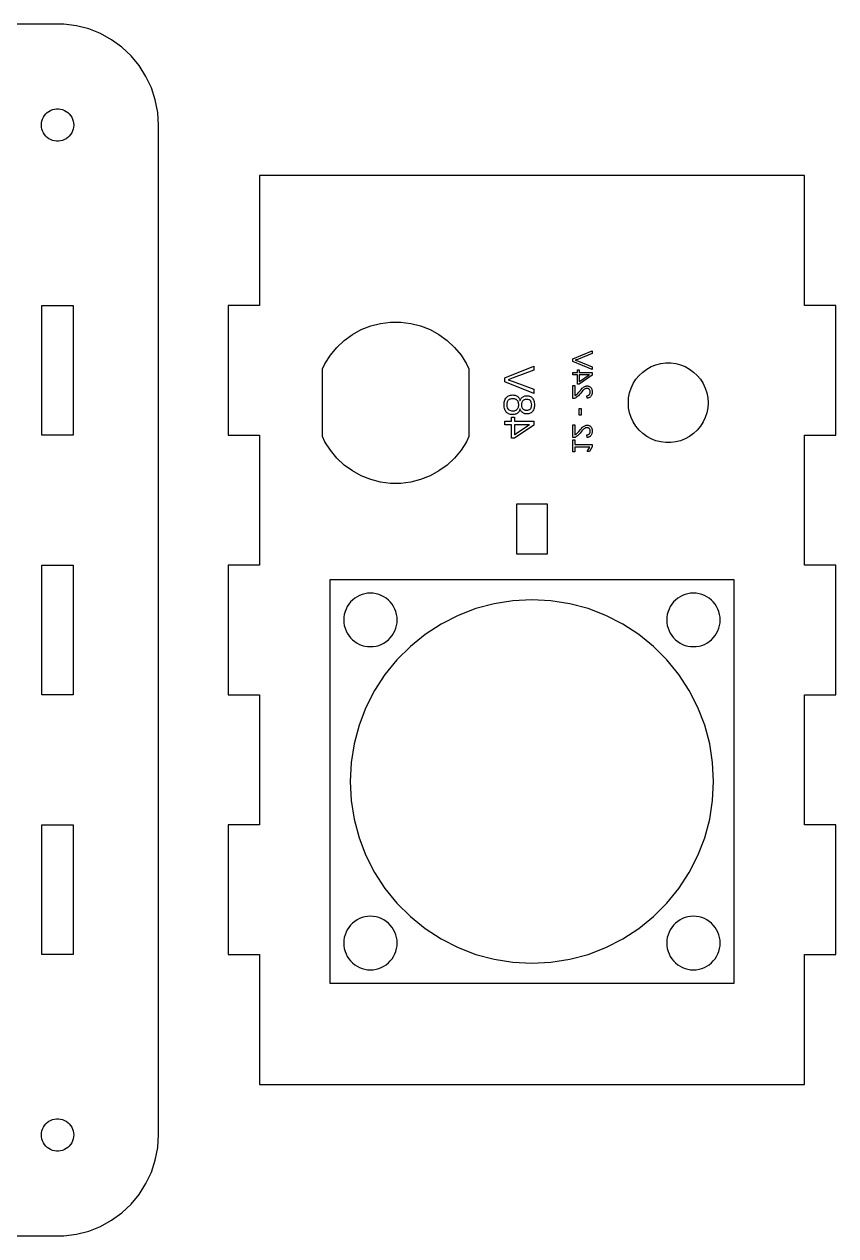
# Model space of a CAD drawing. Header units: metres. Extents: x -100 to 327, y -67 to 314.
# Drawn here: x 246.7 to 327.1, y 0 to 120 of the extents above; entities that cross this region are included whole.
import ezdxf

# ---------------------------------------------------------------- set-up
doc = ezdxf.new("R2010")
doc.units = ezdxf.units.M

msp = doc.modelspace()

# ---------------------------------------------------------------- linework, layer by layer
for p, q in [((250.628, 119.98), (9.37209, 119.98)), ((251.874, 119.823), (250.628, 119.98)), ((253.09, 119.511), (251.874, 119.823)), ((254.258, 119.048), (253.09, 119.511)), ((255.358, 118.443), (254.258, 119.048)), ((256.374, 117.705), (255.358, 118.443)), ((257.29, 116.845), (256.374, 117.705)), ((258.09, 115.878), (257.29, 116.845)), ((258.763, 114.818), (258.09, 115.878)), ((259.298, 113.681), (258.763, 114.818)), ((259.686, 112.487), (259.298, 113.681)), ((249.506, 111.522), (249.7, 111.572)), ((249.7, 111.572), (249.9, 111.597)), ((249.9, 111.597), (250.1, 111.597)), ((250.1, 111.597), (250.3, 111.572)), ((250.3, 111.572), (250.494, 111.522)), ((259.921, 111.253), (259.686, 112.487)), ((248.413, 110.201), (248.45, 110.398)), ((248.45, 110.398), (248.512, 110.589)), ((248.512, 110.589), (248.598, 110.771)), ((248.598, 110.771), (248.706, 110.94)), ((248.706, 110.94), (248.834, 111.095)), ((248.834, 111.095), (248.98, 111.233)), ((248.98, 111.233), (249.143, 111.351)), ((249.143, 111.351), (249.319, 111.448)), ((249.319, 111.448), (249.506, 111.522)), ((250.494, 111.522), (250.681, 111.448)), ((250.681, 111.448), (250.857, 111.351)), ((250.857, 111.351), (251.02, 111.233)), ((251.02, 111.233), (251.166, 111.095)), ((251.166, 111.095), (251.294, 110.94)), ((251.294, 110.94), (251.402, 110.771)), ((251.402, 110.771), (251.488, 110.589)), ((251.488, 110.589), (251.55, 110.398)), ((251.55, 110.398), (251.587, 110.201)), ((260, 110), (259.921, 111.253)), ((248.4, 110), (248.413, 110.201)), ((248.413, 109.799), (248.4, 110)), ((248.45, 109.602), (248.413, 109.799)), ((248.512, 109.411), (248.45, 109.602)), ((248.598, 109.229), (248.512, 109.411)), ((248.706, 109.06), (248.598, 109.229)), ((251.402, 109.229), (251.294, 109.06)), ((251.488, 109.411), (251.402, 109.229)), ((251.55, 109.602), (251.488, 109.411)), ((251.587, 109.799), (251.55, 109.602)), ((251.587, 110.201), (251.6, 110)), ((251.6, 110), (251.587, 109.799)), ((260, 10), (260, 110)), ((248.834, 108.905), (248.706, 109.06)), ((248.98, 108.767), (248.834, 108.905)), ((249.143, 108.649), (248.98, 108.767)), ((249.319, 108.552), (249.143, 108.649)), ((249.506, 108.478), (249.319, 108.552)), ((249.7, 108.428), (249.506, 108.478)), ((249.9, 108.403), (249.7, 108.428)), ((250.1, 108.403), (249.9, 108.403)), ((250.3, 108.428), (250.1, 108.403)), ((250.494, 108.478), (250.3, 108.428)), ((250.681, 108.552), (250.494, 108.478)), ((250.857, 108.649), (250.681, 108.552)), ((251.02, 108.767), (250.857, 108.649)), ((251.166, 108.905), (251.02, 108.767)), ((251.294, 109.06), (251.166, 108.905)), ((324, 105), (270, 105)), ((270, 105), (270, 92.1429)), ((324, 92.1429), (324, 105)), ((248.45, 79.2857), (248.45, 92.1429)), ((248.45, 92.1429), (251.55, 92.1429)), ((251.55, 92.1429), (251.55, 79.2857)), ((270, 92.1429), (266.9, 92.1429)), ((266.9, 92.1429), (266.9, 79.2857)), ((327.1, 92.1429), (324, 92.1429)), ((327.1, 79.2857), (327.1, 92.1429)), ((280.094, 89.7386), (281.028, 90.1084)), ((281.028, 90.1084), (282.001, 90.3583)), ((282.001, 90.3583), (282.998, 90.4842)), ((282.998, 90.4842), (284.002, 90.4842)), ((284.002, 90.4842), (284.999, 90.3583)), ((284.999, 90.3583), (285.972, 90.1084)), ((285.972, 90.1084), (286.906, 89.7386)), ((278.401, 88.6641), (279.213, 89.2546)), ((279.213, 89.2546), (280.094, 89.7386)), ((286.906, 89.7386), (287.787, 89.2546)), ((287.787, 89.2546), (288.599, 88.6641)), ((277.028, 87.2023), (277.668, 87.9764)), ((277.668, 87.9764), (278.401, 88.6641)), ((288.599, 88.6641), (289.332, 87.9764)), ((289.332, 87.9764), (289.972, 87.2023)), ((301.05, 86.8491), (302.97, 87.6321)), ((302.97, 87.6321), (302.97, 87.3621)), ((276.49, 86.354), (277.028, 87.2023)), ((289.972, 87.2023), (290.51, 86.354)), ((301.05, 86.5831), (301.05, 86.8491)), ((302.97, 85.8001), (301.05, 86.5831)), ((301.616, 86.8321), (301.276, 86.7171)), ((301.276, 86.7171), (301.616, 86.6021)), ((302.97, 87.3621), (301.616, 86.8321)), ((301.616, 86.6021), (302.97, 86.0701)), ((309.279, 86.2567), (309.76, 86.38)), ((309.76, 86.38), (310.252, 86.4422)), ((310.252, 86.4422), (310.748, 86.4422)), ((310.748, 86.4422), (311.24, 86.38)), ((311.24, 86.38), (311.721, 86.2567)), ((276.25, 85.8449), (276.49, 86.354)), ((276.25, 79.1551), (276.25, 85.8449)), ((290.51, 86.354), (290.75, 85.8449)), ((290.75, 85.8449), (290.75, 79.1551)), ((294.3, 84.9818), (297.18, 86.1388)), ((297.18, 85.7308), (295.15, 84.9518)), ((297.18, 86.1388), (297.18, 85.7308)), ((301.05, 85.252), (301.05, 85.481)), ((301.05, 85.481), (301.499, 85.481)), ((301.499, 85.252), (301.05, 85.252)), ((301.499, 85.481), (301.499, 85.747)), ((301.499, 85.747), (301.69, 85.747)), ((301.499, 84.356), (301.499, 85.252)), ((302.97, 85.226), (301.688, 84.356)), ((301.69, 85.747), (301.69, 85.481)), ((301.69, 85.481), (302.97, 85.481)), ((302.698, 85.252), (301.69, 85.252)), ((301.69, 85.252), (301.69, 84.579)), ((301.817, 84.674), (302.579, 85.1871)), ((302.579, 85.1871), (302.698, 85.252)), ((302.97, 86.0701), (302.97, 85.8001)), ((302.97, 85.481), (302.97, 85.226)), ((307.304, 84.8217), (307.621, 85.2039)), ((307.621, 85.2039), (307.982, 85.5435)), ((307.982, 85.5435), (308.383, 85.8351)), ((308.383, 85.8351), (308.818, 86.0741)), ((308.818, 86.0741), (309.279, 86.2567)), ((311.721, 86.2567), (312.182, 86.0741)), ((312.182, 86.0741), (312.617, 85.8351)), ((312.617, 85.8351), (313.018, 85.5435)), ((313.018, 85.5435), (313.379, 85.2039)), ((313.379, 85.2039), (313.696, 84.8217)), ((294.3, 84.5798), (294.3, 84.9818)), ((297.18, 83.4228), (294.3, 84.5798)), ((295.15, 84.9518), (294.641, 84.7828)), ((294.641, 84.7828), (295.15, 84.6138)), ((295.15, 84.6138), (297.18, 83.8318)), ((301.05, 82.9368), (301.05, 84.1948)), ((301.05, 84.1948), (301.256, 84.1948)), ((301.256, 84.1948), (301.256, 83.2029)), ((301.688, 84.356), (301.499, 84.356)), ((301.69, 84.579), (301.717, 84.601)), ((301.717, 84.601), (301.817, 84.674)), ((301.982, 83.9316), (302.046, 83.9914)), ((302.046, 83.9914), (302.108, 84.0404)), ((302.108, 84.0404), (302.171, 84.0812)), ((302.171, 84.0812), (302.233, 84.1138)), ((302.233, 84.1138), (302.295, 84.1388)), ((302.295, 84.1388), (302.327, 84.1482)), ((302.327, 84.1482), (302.358, 84.1555)), ((302.358, 84.1555), (302.389, 84.1607)), ((302.389, 84.1607), (302.421, 84.1638)), ((302.421, 84.1638), (302.452, 84.1648)), ((302.452, 84.1648), (302.521, 84.1617)), ((302.521, 84.1617), (302.584, 84.1522)), ((302.584, 84.1522), (302.644, 84.1364)), ((302.644, 84.1364), (302.699, 84.1142)), ((302.699, 84.1142), (302.749, 84.0858)), ((302.749, 84.0858), (302.794, 84.051)), ((302.794, 84.051), (302.835, 84.0098)), ((302.835, 84.0098), (302.871, 83.9631)), ((306.827, 83.9541), (307.039, 84.4029)), ((307.039, 84.4029), (307.304, 84.8217)), ((313.696, 84.8217), (313.961, 84.4029)), ((313.961, 84.4029), (314.173, 83.9541)), ((294.31, 82.7628), (294.352, 82.8568)), ((294.352, 82.8568), (294.403, 82.9418)), ((294.403, 82.9418), (294.463, 83.018)), ((294.463, 83.018), (294.532, 83.0846)), ((294.532, 83.0846), (294.608, 83.1409)), ((294.608, 83.1409), (294.691, 83.1871)), ((294.705, 82.7825), (294.659, 82.744)), ((294.691, 83.1871), (294.782, 83.2229)), ((294.758, 82.815), (294.705, 82.7825)), ((294.819, 82.8417), (294.758, 82.815)), ((294.782, 83.2229), (294.881, 83.2485)), ((294.887, 82.8624), (294.819, 82.8417)), ((294.881, 83.2485), (294.986, 83.2639)), ((294.962, 82.8772), (294.887, 82.8624)), ((295.044, 82.886), (294.962, 82.8772)), ((294.986, 83.2639), (295.099, 83.269)), ((295.133, 82.889), (295.044, 82.886)), ((295.099, 83.269), (295.18, 83.2659)), ((295.209, 82.8858), (295.133, 82.889)), ((295.18, 83.2659), (295.257, 83.2566)), ((295.28, 82.8761), (295.209, 82.8858)), ((295.257, 83.2566), (295.33, 83.2411)), ((295.345, 82.86), (295.28, 82.8761)), ((295.33, 83.2411), (295.399, 83.2194)), ((295.404, 82.8374), (295.345, 82.86)), ((295.399, 83.2194), (295.464, 83.1915)), ((295.458, 82.8084), (295.404, 82.8374)), ((295.506, 82.7729), (295.458, 82.8084)), ((295.464, 83.1915), (295.525, 83.1573)), ((295.549, 82.731), (295.506, 82.7729)), ((295.525, 83.1573), (295.582, 83.117)), ((295.582, 83.117), (295.634, 83.0711)), ((295.634, 83.0711), (295.681, 83.0203)), ((295.681, 83.0203), (295.721, 82.9645)), ((295.721, 82.9645), (295.755, 82.9038)), ((295.755, 82.9038), (295.784, 82.8381)), ((295.784, 82.8381), (295.806, 82.7675)), ((295.846, 82.7571), (295.868, 82.8181)), ((295.868, 82.8181), (295.896, 82.8751)), ((295.896, 82.8751), (295.929, 82.9279)), ((295.929, 82.9279), (295.968, 82.9767)), ((295.968, 82.9767), (296.012, 83.0214)), ((296.012, 83.0214), (296.062, 83.062)), ((296.062, 83.062), (296.116, 83.0981)), ((296.116, 83.0981), (296.173, 83.1286)), ((296.216, 82.7743), (296.166, 82.7496)), ((296.173, 83.1286), (296.233, 83.1536)), ((296.272, 82.7934), (296.216, 82.7743)), ((296.233, 83.1536), (296.295, 83.173)), ((296.334, 82.8071), (296.272, 82.7934)), ((296.295, 83.173), (296.36, 83.1869)), ((296.403, 82.8153), (296.334, 82.8071)), ((296.36, 83.1869), (296.427, 83.1952)), ((296.477, 82.818), (296.403, 82.8153)), ((296.427, 83.1952), (296.497, 83.198)), ((296.608, 82.8072), (296.477, 82.818)), ((296.497, 83.198), (296.592, 83.193)), ((296.592, 83.193), (296.682, 83.1781)), ((296.719, 82.7749), (296.608, 82.8072)), ((296.682, 83.1781), (296.766, 83.1532)), ((296.81, 82.721), (296.719, 82.7749)), ((296.766, 83.1532), (296.843, 83.1183)), ((296.843, 83.1183), (296.915, 83.0735)), ((296.915, 83.0735), (296.982, 83.0188)), ((296.982, 83.0188), (297.042, 82.954)), ((297.042, 82.954), (297.096, 82.881)), ((297.096, 82.881), (297.141, 82.8006)), ((297.141, 82.8006), (297.178, 82.713)), ((297.18, 83.8318), (297.18, 83.4228)), ((301.221, 82.9368), (301.05, 82.9368)), ((301.265, 82.9572), (301.221, 82.9368)), ((301.256, 83.2029), (301.31, 83.2299)), ((301.349, 83.0015), (301.265, 82.9572)), ((301.31, 83.2299), (301.366, 83.2655)), ((301.426, 83.0507), (301.349, 83.0015)), ((301.366, 83.2655), (301.422, 83.3096)), ((301.422, 83.3096), (301.481, 83.3624)), ((301.498, 83.1048), (301.426, 83.0507)), ((301.481, 83.3624), (301.543, 83.4253)), ((301.597, 83.1915), (301.498, 83.1048)), ((301.543, 83.4253), (301.643, 83.5388)), ((301.687, 83.2819), (301.597, 83.1915)), ((301.643, 83.5388), (301.799, 83.7281)), ((301.77, 83.375), (301.687, 83.2819)), ((301.944, 83.5888), (301.77, 83.375)), ((301.799, 83.7281), (301.9, 83.8447)), ((301.9, 83.8447), (301.982, 83.9316)), ((302.039, 83.6978), (301.944, 83.5888)), ((302.111, 83.7693), (302.039, 83.6978)), ((302.16, 83.8103), (302.111, 83.7693)), ((302.211, 83.846), (302.16, 83.8103)), ((302.264, 83.8762), (302.211, 83.846)), ((302.291, 83.8883), (302.264, 83.8762)), ((302.32, 83.8982), (302.291, 83.8883)), ((302.35, 83.9059), (302.32, 83.8982)), ((302.38, 83.9114), (302.35, 83.9059)), ((302.412, 83.9147), (302.38, 83.9114)), ((302.444, 83.9158), (302.412, 83.9147)), ((302.487, 83.914), (302.444, 83.9158)), ((302.451, 83.1948), (302.493, 83.2017)), ((302.474, 82.9478), (302.451, 83.1948)), ((302.537, 82.9584), (302.474, 82.9478)), ((302.527, 83.9083), (302.487, 83.914)), ((302.493, 83.2017), (302.532, 83.2118)), ((302.564, 83.8989), (302.527, 83.9083)), ((302.532, 83.2118), (302.569, 83.2253)), ((302.596, 82.9746), (302.537, 82.9584)), ((302.599, 83.8858), (302.564, 83.8989)), ((302.569, 83.2253), (302.602, 83.2422)), ((302.651, 82.9965), (302.596, 82.9746)), ((302.63, 83.8689), (302.599, 83.8858)), ((302.602, 83.2422), (302.633, 83.2624)), ((302.659, 83.8483), (302.63, 83.8689)), ((302.633, 83.2624), (302.662, 83.2859)), ((302.703, 83.0241), (302.651, 82.9965)), ((302.685, 83.8238), (302.659, 83.8483)), ((302.662, 83.2859), (302.687, 83.3129)), ((302.708, 83.7961), (302.685, 83.8238)), ((302.687, 83.3129), (302.709, 83.3428)), ((302.751, 83.0573), (302.703, 83.0241)), ((302.727, 83.7655), (302.708, 83.7961)), ((302.709, 83.3428), (302.728, 83.375)), ((302.743, 83.7319), (302.727, 83.7655)), ((302.728, 83.375), (302.744, 83.4093)), ((302.755, 83.6955), (302.743, 83.7319)), ((302.744, 83.4093), (302.756, 83.4459)), ((302.795, 83.0963), (302.751, 83.0573)), ((302.764, 83.6562), (302.755, 83.6955)), ((302.756, 83.4459), (302.764, 83.4847)), ((302.769, 83.614), (302.764, 83.6562)), ((302.764, 83.4847), (302.769, 83.5257)), ((302.771, 83.5688), (302.769, 83.614)), ((302.769, 83.5257), (302.771, 83.5688)), ((302.835, 83.1408), (302.795, 83.0963)), ((302.871, 83.1905), (302.835, 83.1408)), ((302.871, 83.9631), (302.901, 83.911)), ((302.901, 83.2439), (302.871, 83.1905)), ((302.901, 83.911), (302.926, 83.8534)), ((302.926, 83.3013), (302.901, 83.2439)), ((302.926, 83.8534), (302.945, 83.7904)), ((302.945, 83.3624), (302.926, 83.3013)), ((302.945, 83.7904), (302.959, 83.722)), ((302.959, 83.4274), (302.945, 83.3624)), ((302.959, 83.722), (302.967, 83.6481)), ((302.967, 83.4962), (302.959, 83.4274)), ((302.967, 83.6481), (302.97, 83.5688)), ((302.97, 83.5688), (302.967, 83.4962)), ((306.55, 82.5), (306.581, 82.9951)), ((306.581, 82.9951), (306.674, 83.4823)), ((306.674, 83.4823), (306.827, 83.9541)), ((314.173, 83.9541), (314.326, 83.4823)), ((314.326, 83.4823), (314.419, 82.9951)), ((314.419, 82.9951), (314.45, 82.5)), ((294.236, 82.298), (294.241, 82.4276)), ((294.241, 82.1715), (294.236, 82.298)), ((294.241, 82.4276), (294.255, 82.5482)), ((294.254, 82.0531), (294.241, 82.1715)), ((294.277, 81.9429), (294.254, 82.0531)), ((294.255, 82.5482), (294.278, 82.66)), ((294.309, 81.8407), (294.277, 81.9429)), ((294.278, 82.66), (294.31, 82.7628)), ((294.35, 81.7467), (294.309, 81.8407)), ((294.4, 81.6608), (294.35, 81.7467)), ((294.459, 81.583), (294.4, 81.6608)), ((294.527, 81.5146), (294.459, 81.583)), ((294.513, 82.3838), (294.51, 82.302)), ((294.51, 82.302), (294.523, 82.1431)), ((294.522, 82.4594), (294.513, 82.3838)), ((294.537, 82.5287), (294.522, 82.4594)), ((294.523, 82.1431), (294.56, 82.0087)), ((294.559, 82.5918), (294.537, 82.5287)), ((294.586, 82.6487), (294.559, 82.5918)), ((294.56, 82.0087), (294.623, 81.8986)), ((294.619, 82.6995), (294.586, 82.6487)), ((294.659, 82.744), (294.619, 82.6995)), ((294.623, 81.8986), (294.71, 81.8131)), ((294.71, 81.8131), (294.823, 81.7519)), ((294.823, 81.7519), (294.961, 81.7153)), ((294.961, 81.7153), (295.124, 81.703)), ((295.124, 81.703), (295.197, 81.7062)), ((295.197, 81.7062), (295.266, 81.7157)), ((295.266, 81.7157), (295.33, 81.7315)), ((295.33, 81.7315), (295.389, 81.7537)), ((295.389, 81.7537), (295.443, 81.7821)), ((295.443, 81.7821), (295.494, 81.8169)), ((295.494, 81.8169), (295.539, 81.858)), ((295.539, 81.858), (295.579, 81.9051)), ((295.586, 82.6836), (295.549, 82.731)), ((295.579, 81.9051), (295.613, 81.957)), ((295.618, 82.6309), (295.586, 82.6836)), ((295.613, 81.957), (295.641, 82.0138)), ((295.644, 82.5731), (295.618, 82.6309)), ((295.679, 81.5827), (295.632, 81.5316)), ((295.641, 82.0138), (295.662, 82.0755)), ((295.664, 82.5101), (295.644, 82.5731)), ((295.662, 82.0755), (295.678, 82.1421)), ((295.678, 82.442), (295.664, 82.5101)), ((295.687, 82.3686), (295.678, 82.442)), ((295.678, 82.1421), (295.687, 82.2136)), ((295.719, 81.6375), (295.679, 81.5827)), ((295.69, 82.29), (295.687, 82.3686)), ((295.687, 82.2136), (295.69, 82.29)), ((295.754, 81.696), (295.719, 81.6375)), ((295.781, 81.758), (295.754, 81.696)), ((295.803, 81.8237), (295.781, 81.758)), ((295.818, 81.893), (295.803, 81.8237)), ((295.806, 82.7675), (295.822, 82.692)), ((295.826, 81.893), (295.818, 81.893)), ((295.822, 82.692), (295.83, 82.692)), ((295.845, 81.8287), (295.826, 81.893)), ((295.83, 82.692), (295.846, 82.7571)), ((295.869, 81.7684), (295.845, 81.8287)), ((295.898, 81.712), (295.869, 81.7684)), ((295.932, 81.6596), (295.898, 81.712)), ((295.972, 81.6111), (295.932, 81.6596)), ((295.966, 82.3647), (295.964, 82.294)), ((295.964, 82.294), (295.967, 82.2244)), ((295.974, 82.4304), (295.966, 82.3647)), ((295.967, 82.2244), (295.975, 82.1593)), ((296.017, 81.5666), (295.972, 81.6111)), ((295.986, 82.4911), (295.974, 82.4304)), ((295.975, 82.1593), (295.988, 82.099)), ((296.003, 82.5468), (295.986, 82.4911)), ((295.988, 82.099), (296.007, 82.0433)), ((296.026, 82.5975), (296.003, 82.5468)), ((296.007, 82.0433), (296.031, 81.9922)), ((296.053, 82.6432), (296.026, 82.5975)), ((296.031, 81.9922), (296.06, 81.9458)), ((296.085, 82.684), (296.053, 82.6432)), ((296.06, 81.9458), (296.095, 81.904)), ((296.123, 82.7196), (296.085, 82.684)), ((296.095, 81.904), (296.135, 81.8674)), ((296.166, 82.7496), (296.123, 82.7196)), ((296.135, 81.8674), (296.18, 81.8365)), ((296.18, 81.8365), (296.23, 81.8111)), ((296.23, 81.8111), (296.284, 81.7914)), ((296.284, 81.7914), (296.344, 81.7773)), ((296.344, 81.7773), (296.408, 81.7689)), ((296.408, 81.7689), (296.477, 81.766)), ((296.477, 81.766), (296.545, 81.7688)), ((296.545, 81.7688), (296.608, 81.777)), ((296.608, 81.777), (296.666, 81.7906)), ((296.666, 81.7906), (296.719, 81.8098)), ((296.719, 81.8098), (296.767, 81.8344)), ((296.767, 81.8344), (296.81, 81.8645)), ((296.881, 82.6456), (296.81, 82.721)), ((296.81, 81.8645), (296.848, 81.9)), ((296.848, 81.9), (296.881, 81.9408)), ((296.932, 82.5486), (296.881, 82.6456)), ((296.881, 81.9408), (296.909, 81.9866)), ((296.909, 81.9866), (296.931, 82.0373)), ((296.931, 82.0373), (296.949, 82.093)), ((296.962, 82.4301), (296.932, 82.5486)), ((296.949, 82.093), (296.962, 82.1537)), ((296.972, 82.29), (296.962, 82.4301)), ((296.962, 82.1537), (296.969, 82.2194)), ((296.969, 82.2194), (296.972, 82.29)), ((297.038, 81.635), (296.977, 81.5706)), ((297.093, 81.7082), (297.038, 81.635)), ((297.139, 81.7881), (297.093, 81.7082)), ((297.177, 81.8749), (297.139, 81.7881)), ((297.206, 81.9684), (297.177, 81.8749)), ((297.178, 82.713), (297.207, 82.6182)), ((297.227, 82.0688), (297.206, 81.9684)), ((297.207, 82.6182), (297.227, 82.5161)), ((297.227, 82.5161), (297.24, 82.4067)), ((297.24, 82.176), (297.227, 82.0688)), ((297.24, 82.4067), (297.244, 82.29)), ((297.244, 82.29), (297.24, 82.176)), ((301.667, 81.2763), (301.667, 81.9323)), ((301.667, 81.9323), (301.882, 81.9323)), ((301.882, 81.9323), (301.882, 81.2763)), ((306.581, 82.0049), (306.55, 82.5)), ((306.674, 81.5177), (306.581, 82.0049)), ((314.419, 82.0049), (314.326, 81.5177)), ((314.45, 82.5), (314.419, 82.0049)), ((294.3, 80.3213), (294.3, 80.6673)), ((294.3, 80.6673), (294.972, 80.6673)), ((294.602, 81.4567), (294.527, 81.5146)), ((294.686, 81.4093), (294.602, 81.4567)), ((294.776, 81.3724), (294.686, 81.4093)), ((294.875, 81.3461), (294.776, 81.3724)), ((294.981, 81.3303), (294.875, 81.3461)), ((294.972, 80.6673), (294.972, 81.0693)), ((294.972, 81.0693), (295.26, 81.0693)), ((295.095, 81.325), (294.981, 81.3303)), ((295.175, 81.3283), (295.095, 81.325)), ((295.252, 81.338), (295.175, 81.3283)), ((295.325, 81.3542), (295.252, 81.338)), ((295.26, 81.0693), (295.26, 80.6673)), ((295.26, 80.6673), (297.18, 80.6673)), ((295.394, 81.377), (295.325, 81.3542)), ((295.459, 81.4062), (295.394, 81.377)), ((295.521, 81.4419), (295.459, 81.4062)), ((295.579, 81.484), (295.521, 81.4419)), ((295.632, 81.5316), (295.579, 81.484)), ((296.067, 81.526), (296.017, 81.5666)), ((296.121, 81.4905), (296.067, 81.526)), ((296.178, 81.4604), (296.121, 81.4905)), ((296.237, 81.4358), (296.178, 81.4604)), ((296.299, 81.4167), (296.237, 81.4358)), ((296.364, 81.403), (296.299, 81.4167)), ((296.431, 81.3948), (296.364, 81.403)), ((296.501, 81.392), (296.431, 81.3948)), ((296.593, 81.397), (296.501, 81.392)), ((296.68, 81.4119), (296.593, 81.397)), ((296.762, 81.4367), (296.68, 81.4119)), ((296.838, 81.4714), (296.762, 81.4367)), ((296.91, 81.516), (296.838, 81.4714)), ((296.977, 81.5706), (296.91, 81.516)), ((297.18, 80.6673), (297.18, 80.2853)), ((301.882, 81.2763), (301.667, 81.2763)), ((306.827, 81.0459), (306.674, 81.5177)), ((307.039, 80.5971), (306.827, 81.0459)), ((307.304, 80.1782), (307.039, 80.5971)), ((313.961, 80.5971), (313.696, 80.1782)), ((314.173, 81.0459), (313.961, 80.5971)), ((314.326, 81.5177), (314.173, 81.0459)), ((251.55, 79.2857), (248.45, 79.2857)), ((266.9, 79.2857), (270, 79.2857)), ((270, 79.2857), (270, 66.4286)), ((294.972, 80.3213), (294.3, 80.3213)), ((294.972, 78.9803), (294.972, 80.3213)), ((297.18, 80.2853), (295.256, 78.9803)), ((296.768, 80.3213), (295.26, 80.3213)), ((295.26, 80.3213), (295.26, 79.3183)), ((295.26, 79.3183), (295.3, 79.3503)), ((295.3, 79.3503), (295.45, 79.4593)), ((295.45, 79.4593), (296.554, 80.2033)), ((296.554, 80.2033), (296.768, 80.3213)), ((301.05, 79.0531), (301.05, 80.3111)), ((301.05, 80.3111), (301.256, 80.3111)), ((301.256, 80.3111), (301.256, 79.3191)), ((301.256, 79.3191), (301.31, 79.3462)), ((301.31, 79.3462), (301.366, 79.3818)), ((301.366, 79.3818), (301.422, 79.4258)), ((301.422, 79.4258), (301.481, 79.4786)), ((301.498, 79.2211), (301.426, 79.1669)), ((301.481, 79.4786), (301.543, 79.5415)), ((301.597, 79.3078), (301.498, 79.2211)), ((301.543, 79.5415), (301.643, 79.6551)), ((301.687, 79.3981), (301.597, 79.3078)), ((301.643, 79.6551), (301.799, 79.8444)), ((301.77, 79.4912), (301.687, 79.3981)), ((301.944, 79.705), (301.77, 79.4912)), ((301.799, 79.8444), (301.9, 79.9609)), ((301.9, 79.9609), (301.982, 80.0478)), ((302.039, 79.8141), (301.944, 79.705)), ((301.982, 80.0478), (302.046, 80.1076)), ((302.111, 79.8855), (302.039, 79.8141)), ((302.046, 80.1076), (302.108, 80.1566)), ((302.108, 80.1566), (302.171, 80.1974)), ((302.16, 79.9266), (302.111, 79.8855)), ((302.211, 79.9622), (302.16, 79.9266)), ((302.171, 80.1974), (302.233, 80.2301)), ((302.264, 79.9924), (302.211, 79.9622)), ((302.233, 80.2301), (302.295, 80.2551)), ((302.291, 80.0045), (302.264, 79.9924)), ((302.32, 80.0145), (302.291, 80.0045)), ((302.295, 80.2551), (302.327, 80.2644)), ((302.35, 80.0222), (302.32, 80.0145)), ((302.327, 80.2644), (302.358, 80.2717)), ((302.38, 80.0277), (302.35, 80.0222)), ((302.358, 80.2717), (302.389, 80.2769)), ((302.412, 80.031), (302.38, 80.0277)), ((302.389, 80.2769), (302.421, 80.28)), ((302.444, 80.0321), (302.412, 80.031)), ((302.421, 80.28), (302.452, 80.2811)), ((302.487, 80.0302), (302.444, 80.0321)), ((302.451, 79.3111), (302.493, 79.3179)), ((302.474, 79.0641), (302.451, 79.3111)), ((302.452, 80.2811), (302.521, 80.2779)), ((302.527, 80.0246), (302.487, 80.0302)), ((302.493, 79.3179), (302.532, 79.3281)), ((302.521, 80.2779), (302.584, 80.2684)), ((302.564, 80.0152), (302.527, 80.0246)), ((302.532, 79.3281), (302.569, 79.3416)), ((302.599, 80.002), (302.564, 80.0152)), ((302.569, 79.3416), (302.602, 79.3584)), ((302.584, 80.2684), (302.644, 80.2526)), ((302.63, 79.9852), (302.599, 80.002)), ((302.602, 79.3584), (302.633, 79.3786)), ((302.659, 79.9645), (302.63, 79.9852)), ((302.633, 79.3786), (302.662, 79.4022)), ((302.644, 80.2526), (302.699, 80.2305)), ((302.685, 79.9401), (302.659, 79.9645)), ((302.662, 79.4022), (302.687, 79.4291)), ((302.708, 79.9124), (302.685, 79.9401)), ((302.687, 79.4291), (302.709, 79.459)), ((302.699, 80.2305), (302.749, 80.202)), ((302.727, 79.8817), (302.708, 79.9124)), ((302.709, 79.459), (302.728, 79.4912)), ((302.743, 79.8482), (302.727, 79.8817)), ((302.728, 79.4912), (302.744, 79.5256)), ((302.755, 79.8118), (302.743, 79.8482)), ((302.744, 79.5256), (302.756, 79.5621)), ((302.749, 80.202), (302.794, 80.1672)), ((302.795, 79.2125), (302.751, 79.1736)), ((302.764, 79.7724), (302.755, 79.8118)), ((302.756, 79.5621), (302.764, 79.6009)), ((302.769, 79.7302), (302.764, 79.7724)), ((302.764, 79.6009), (302.769, 79.6419)), ((302.771, 79.6851), (302.769, 79.7302)), ((302.769, 79.6419), (302.771, 79.6851)), ((302.794, 80.1672), (302.835, 80.1261)), ((302.835, 79.2571), (302.795, 79.2125)), ((302.835, 80.1261), (302.871, 80.0794)), ((302.871, 79.3067), (302.835, 79.2571)), ((302.871, 80.0794), (302.901, 80.0272)), ((302.901, 79.3602), (302.871, 79.3067)), ((302.901, 80.0272), (302.926, 79.9697)), ((302.926, 79.4175), (302.901, 79.3602)), ((302.926, 79.9697), (302.945, 79.9067)), ((302.945, 79.4786), (302.926, 79.4175)), ((302.945, 79.9067), (302.959, 79.8382)), ((302.959, 79.5436), (302.945, 79.4786)), ((302.959, 79.8382), (302.967, 79.7644)), ((302.967, 79.6124), (302.959, 79.5436)), ((302.967, 79.7644), (302.97, 79.6851)), ((302.97, 79.6851), (302.967, 79.6124)), ((307.621, 79.796), (307.304, 80.1782)), ((307.982, 79.4565), (307.621, 79.796)), ((308.383, 79.1649), (307.982, 79.4565)), ((313.018, 79.4565), (312.617, 79.1649)), ((313.379, 79.796), (313.018, 79.4565)), ((313.696, 80.1782), (313.379, 79.796)), ((324, 66.4286), (324, 79.2857)), ((324, 79.2857), (327.1, 79.2857)), ((276.49, 78.646), (276.25, 79.1551)), ((277.028, 77.7977), (276.49, 78.646)), ((290.51, 78.646), (289.972, 77.7977)), ((290.75, 79.1551), (290.51, 78.646)), ((295.256, 78.9803), (294.972, 78.9803)), ((301.221, 79.0531), (301.05, 79.0531)), ((301.05, 77.632), (301.05, 78.8179)), ((301.05, 78.8179), (301.256, 78.8179)), ((301.265, 79.0734), (301.221, 79.0531)), ((301.256, 78.8179), (301.256, 78.3569)), ((301.256, 78.3569), (302.97, 78.3569)), ((302.739, 78.114), (301.256, 78.114)), ((301.256, 78.114), (301.256, 77.632)), ((301.349, 79.1177), (301.265, 79.0734)), ((301.426, 79.1669), (301.349, 79.1177)), ((302.458, 77.687), (302.739, 78.114)), ((302.537, 79.0746), (302.474, 79.0641)), ((302.596, 79.0909), (302.537, 79.0746)), ((302.651, 79.1128), (302.596, 79.0909)), ((302.703, 79.1403), (302.651, 79.1128)), ((302.97, 78.134), (302.687, 77.687)), ((302.751, 79.1736), (302.703, 79.1403)), ((302.97, 78.3569), (302.97, 78.134)), ((308.818, 78.9259), (308.383, 79.1649)), ((309.279, 78.7433), (308.818, 78.9259)), ((309.76, 78.62), (309.279, 78.7433)), ((310.252, 78.5578), (309.76, 78.62)), ((310.748, 78.5578), (310.252, 78.5578)), ((311.24, 78.62), (310.748, 78.5578)), ((311.721, 78.7433), (311.24, 78.62)), ((312.182, 78.9259), (311.721, 78.7433)), ((312.617, 79.1649), (312.182, 78.9259)), ((277.668, 77.0236), (277.028, 77.7977)), ((278.401, 76.3359), (277.668, 77.0236)), ((289.332, 77.0236), (288.599, 76.3359)), ((289.972, 77.7977), (289.332, 77.0236)), ((301.256, 77.632), (301.05, 77.632)), ((302.687, 77.687), (302.458, 77.687)), ((279.213, 75.7454), (278.401, 76.3359)), ((280.094, 75.2614), (279.213, 75.7454)), ((287.787, 75.7454), (286.906, 75.2614)), ((288.599, 76.3359), (287.787, 75.7454)), ((281.028, 74.8916), (280.094, 75.2614)), ((282.001, 74.6417), (281.028, 74.8916)), ((282.998, 74.5158), (282.001, 74.6417)), ((284.002, 74.5158), (282.998, 74.5158)), ((284.999, 74.6417), (284.002, 74.5158)), ((285.972, 74.8916), (284.999, 74.6417)), ((286.906, 75.2614), (285.972, 74.8916)), ((295.5, 67.5), (295.5, 72.5)), ((295.5, 72.5), (298.5, 72.5)), ((298.5, 72.5), (298.5, 67.5)), ((298.5, 67.5), (295.5, 67.5)), ((248.45, 53.5714), (248.45, 66.4286)), ((248.45, 66.4286), (251.55, 66.4286)), ((251.55, 66.4286), (251.55, 53.5714)), ((270, 66.4286), (266.9, 66.4286)), ((266.9, 66.4286), (266.9, 53.5714)), ((327.1, 66.4286), (324, 66.4286)), ((327.1, 53.5714), (327.1, 66.4286)), ((277, 25), (277, 65)), ((277, 65), (317, 65)), ((317, 65), (317, 25)), ((280.449, 63.5921), (280.181, 63.5203)), ((280.723, 63.6355), (280.449, 63.5921)), ((281, 63.65), (280.723, 63.6355)), ((281.277, 63.6355), (281, 63.65)), ((281.551, 63.5921), (281.277, 63.6355)), ((281.819, 63.5203), (281.551, 63.5921)), ((312.449, 63.5921), (312.181, 63.5203)), ((312.723, 63.6355), (312.449, 63.5921)), ((313, 63.65), (312.723, 63.6355)), ((313.277, 63.6355), (313, 63.65)), ((313.551, 63.5921), (313.277, 63.6355)), ((313.819, 63.5203), (313.551, 63.5921)), ((278.856, 62.5576), (278.705, 62.325)), ((279.031, 62.7732), (278.856, 62.5576)), ((279.227, 62.9693), (279.031, 62.7732)), ((279.442, 63.1439), (279.227, 62.9693)), ((279.675, 63.295), (279.442, 63.1439)), ((279.922, 63.4209), (279.675, 63.295)), ((280.181, 63.5203), (279.922, 63.4209)), ((282.078, 63.4209), (281.819, 63.5203)), ((282.325, 63.295), (282.078, 63.4209)), ((282.558, 63.1439), (282.325, 63.295)), ((282.773, 62.9693), (282.558, 63.1439)), ((282.969, 62.7732), (282.773, 62.9693)), ((283.144, 62.5576), (282.969, 62.7732)), ((283.295, 62.325), (283.144, 62.5576)), ((293.258, 62.6066), (291.438, 62.119)), ((295.118, 62.9014), (293.258, 62.6066)), ((297, 63), (295.118, 62.9014)), ((298.882, 62.9014), (297, 63)), ((300.742, 62.6066), (298.882, 62.9014)), ((302.562, 62.119), (300.742, 62.6066)), ((310.856, 62.5576), (310.705, 62.325)), ((311.031, 62.7732), (310.856, 62.5576)), ((311.227, 62.9693), (311.031, 62.7732)), ((311.442, 63.1439), (311.227, 62.9693)), ((311.675, 63.295), (311.442, 63.1439)), ((311.922, 63.4209), (311.675, 63.295)), ((312.181, 63.5203), (311.922, 63.4209)), ((314.078, 63.4209), (313.819, 63.5203)), ((314.325, 63.295), (314.078, 63.4209)), ((314.558, 63.1439), (314.325, 63.295)), ((314.773, 62.9693), (314.558, 63.1439)), ((314.969, 62.7732), (314.773, 62.9693)), ((315.144, 62.5576), (314.969, 62.7732)), ((315.295, 62.325), (315.144, 62.5576)), ((278.365, 61.277), (278.35, 61)), ((278.408, 61.551), (278.365, 61.277)), ((278.48, 61.8189), (278.408, 61.551)), ((278.579, 62.0779), (278.48, 61.8189)), ((278.705, 62.325), (278.579, 62.0779)), ((283.421, 62.0779), (283.295, 62.325)), ((283.52, 61.8189), (283.421, 62.0779)), ((283.592, 61.551), (283.52, 61.8189)), ((283.635, 61.277), (283.592, 61.551)), ((283.65, 61), (283.635, 61.277)), ((289.679, 61.4438), (288, 60.5885)), ((291.438, 62.119), (289.679, 61.4438)), ((304.321, 61.4438), (302.562, 62.119)), ((306, 60.5885), (304.321, 61.4438)), ((310.365, 61.277), (310.35, 61)), ((310.408, 61.551), (310.365, 61.277)), ((310.48, 61.8189), (310.408, 61.551)), ((310.579, 62.0779), (310.48, 61.8189)), ((310.705, 62.325), (310.579, 62.0779)), ((315.421, 62.0779), (315.295, 62.325)), ((315.52, 61.8189), (315.421, 62.0779)), ((315.592, 61.551), (315.52, 61.8189)), ((315.635, 61.277), (315.592, 61.551)), ((315.65, 61), (315.635, 61.277)), ((278.35, 61), (278.365, 60.723)), ((278.365, 60.723), (278.408, 60.449)), ((278.408, 60.449), (278.48, 60.1811)), ((278.48, 60.1811), (278.579, 59.9221)), ((283.421, 59.9221), (283.52, 60.1811)), ((283.52, 60.1811), (283.592, 60.449)), ((283.592, 60.449), (283.635, 60.723)), ((283.635, 60.723), (283.65, 61)), ((288, 60.5885), (286.42, 59.5623)), ((307.58, 59.5623), (306, 60.5885)), ((310.35, 61), (310.365, 60.723)), ((310.365, 60.723), (310.408, 60.449)), ((310.408, 60.449), (310.48, 60.1811)), ((310.48, 60.1811), (310.579, 59.9221)), ((315.421, 59.9221), (315.52, 60.1811)), ((315.52, 60.1811), (315.592, 60.449)), ((315.592, 60.449), (315.635, 60.723)), ((315.635, 60.723), (315.65, 61)), ((278.579, 59.9221), (278.705, 59.675)), ((278.705, 59.675), (278.856, 59.4424)), ((278.856, 59.4424), (279.031, 59.2268)), ((279.031, 59.2268), (279.227, 59.0307)), ((279.227, 59.0307), (279.442, 58.8561)), ((279.442, 58.8561), (279.675, 58.705)), ((282.325, 58.705), (282.558, 58.8561)), ((282.558, 58.8561), (282.773, 59.0307)), ((282.773, 59.0307), (282.969, 59.2268)), ((282.969, 59.2268), (283.144, 59.4424)), ((283.144, 59.4424), (283.295, 59.675)), ((283.295, 59.675), (283.421, 59.9221)), ((286.42, 59.5623), (284.956, 58.3766)), ((309.044, 58.3766), (307.58, 59.5623)), ((310.579, 59.9221), (310.705, 59.675)), ((310.705, 59.675), (310.856, 59.4424)), ((310.856, 59.4424), (311.031, 59.2268)), ((311.031, 59.2268), (311.227, 59.0307)), ((311.227, 59.0307), (311.442, 58.8561)), ((311.442, 58.8561), (311.675, 58.705)), ((314.325, 58.705), (314.558, 58.8561)), ((314.558, 58.8561), (314.773, 59.0307)), ((314.773, 59.0307), (314.969, 59.2268)), ((314.969, 59.2268), (315.144, 59.4424)), ((315.144, 59.4424), (315.295, 59.675)), ((315.295, 59.675), (315.421, 59.9221)), ((279.675, 58.705), (279.922, 58.5791)), ((279.922, 58.5791), (280.181, 58.4797)), ((280.181, 58.4797), (280.449, 58.4079)), ((280.449, 58.4079), (280.723, 58.3645)), ((280.723, 58.3645), (281, 58.35)), ((281, 58.35), (281.277, 58.3645)), ((281.277, 58.3645), (281.551, 58.4079)), ((281.551, 58.4079), (281.819, 58.4797)), ((281.819, 58.4797), (282.078, 58.5791)), ((282.078, 58.5791), (282.325, 58.705)), ((284.956, 58.3766), (283.623, 57.0443)), ((310.377, 57.0443), (309.044, 58.3766)), ((311.675, 58.705), (311.922, 58.5791)), ((311.922, 58.5791), (312.181, 58.4797)), ((312.181, 58.4797), (312.449, 58.4079)), ((312.449, 58.4079), (312.723, 58.3645)), ((312.723, 58.3645), (313, 58.35)), ((313, 58.35), (313.277, 58.3645)), ((313.277, 58.3645), (313.551, 58.4079)), ((313.551, 58.4079), (313.819, 58.4797)), ((313.819, 58.4797), (314.078, 58.5791)), ((314.078, 58.5791), (314.325, 58.705)), ((283.623, 57.0443), (282.438, 55.5801)), ((311.562, 55.5801), (310.377, 57.0443)), ((282.438, 55.5801), (281.412, 54)), ((312.588, 54), (311.562, 55.5801)), ((281.412, 54), (280.556, 52.3213)), ((313.444, 52.3213), (312.588, 54)), ((251.55, 53.5714), (248.45, 53.5714)), ((266.9, 53.5714), (270, 53.5714)), ((270, 53.5714), (270, 40.7143)), ((324, 40.7143), (324, 53.5714)), ((324, 53.5714), (327.1, 53.5714)), ((280.556, 52.3213), (279.881, 50.5623)), ((314.119, 50.5623), (313.444, 52.3213)), ((279.881, 50.5623), (279.393, 48.7424)), ((314.607, 48.7424), (314.119, 50.5623)), ((279.393, 48.7424), (279.099, 46.8815)), ((314.901, 46.8815), (314.607, 48.7424)), ((279.099, 46.8815), (279, 45)), ((315, 45), (314.901, 46.8815)), ((279, 45), (279.099, 43.1185)), ((314.901, 43.1185), (315, 45)), ((279.099, 43.1185), (279.393, 41.2576)), ((314.607, 41.2576), (314.901, 43.1185)), ((279.393, 41.2576), (279.881, 39.4377)), ((314.119, 39.4377), (314.607, 41.2576)), ((248.45, 27.8571), (248.45, 40.7143)), ((248.45, 40.7143), (251.55, 40.7143)), ((251.55, 40.7143), (251.55, 27.8571)), ((270, 40.7143), (266.9, 40.7143)), ((266.9, 40.7143), (266.9, 27.8571)), ((327.1, 40.7143), (324, 40.7143)), ((327.1, 27.8571), (327.1, 40.7143)), ((279.881, 39.4377), (280.556, 37.6787)), ((313.444, 37.6787), (314.119, 39.4377)), ((280.556, 37.6787), (281.412, 36)), ((312.588, 36), (313.444, 37.6787)), ((281.412, 36), (282.438, 34.4199)), ((311.562, 34.4199), (312.588, 36)), ((282.438, 34.4199), (283.623, 32.9557)), ((310.377, 32.9557), (311.562, 34.4199)), ((283.623, 32.9557), (284.956, 31.6234)), ((309.044, 31.6234), (310.377, 32.9557)), ((279.675, 31.295), (279.442, 31.1439)), ((279.922, 31.4209), (279.675, 31.295)), ((280.181, 31.5203), (279.922, 31.4209)), ((280.449, 31.5921), (280.181, 31.5203)), ((280.723, 31.6355), (280.449, 31.5921)), ((281, 31.65), (280.723, 31.6355)), ((281.277, 31.6355), (281, 31.65)), ((281.551, 31.5921), (281.277, 31.6355)), ((281.819, 31.5203), (281.551, 31.5921)), ((282.078, 31.4209), (281.819, 31.5203)), ((282.325, 31.295), (282.078, 31.4209)), ((282.558, 31.1439), (282.325, 31.295)), ((284.956, 31.6234), (286.42, 30.4377)), ((307.58, 30.4377), (309.044, 31.6234)), ((311.675, 31.295), (311.442, 31.1439)), ((311.922, 31.4209), (311.675, 31.295)), ((312.181, 31.5203), (311.922, 31.4209)), ((312.449, 31.5921), (312.181, 31.5203)), ((312.723, 31.6355), (312.449, 31.5921)), ((313, 31.65), (312.723, 31.6355)), ((313.277, 31.6355), (313, 31.65)), ((313.551, 31.5921), (313.277, 31.6355)), ((313.819, 31.5203), (313.551, 31.5921)), ((314.078, 31.4209), (313.819, 31.5203)), ((314.325, 31.295), (314.078, 31.4209)), ((314.558, 31.1439), (314.325, 31.295)), ((278.579, 30.0779), (278.48, 29.8189)), ((278.705, 30.325), (278.579, 30.0779)), ((278.856, 30.5576), (278.705, 30.325)), ((279.031, 30.7732), (278.856, 30.5576)), ((279.227, 30.9693), (279.031, 30.7732)), ((279.442, 31.1439), (279.227, 30.9693)), ((282.773, 30.9693), (282.558, 31.1439)), ((282.969, 30.7732), (282.773, 30.9693)), ((283.144, 30.5576), (282.969, 30.7732)), ((283.295, 30.325), (283.144, 30.5576)), ((283.421, 30.0779), (283.295, 30.325)), ((283.52, 29.8189), (283.421, 30.0779)), ((286.42, 30.4377), (288, 29.4115)), ((306, 29.4115), (307.58, 30.4377)), ((310.579, 30.0779), (310.48, 29.8189)), ((310.705, 30.325), (310.579, 30.0779)), ((310.856, 30.5576), (310.705, 30.325)), ((311.031, 30.7732), (310.856, 30.5576)), ((311.227, 30.9693), (311.031, 30.7732)), ((311.442, 31.1439), (311.227, 30.9693)), ((314.773, 30.9693), (314.558, 31.1439)), ((314.969, 30.7732), (314.773, 30.9693)), ((315.144, 30.5576), (314.969, 30.7732)), ((315.295, 30.325), (315.144, 30.5576)), ((315.421, 30.0779), (315.295, 30.325)), ((315.52, 29.8189), (315.421, 30.0779)), ((278.365, 29.277), (278.35, 29)), ((278.35, 29), (278.365, 28.723)), ((278.408, 29.551), (278.365, 29.277)), ((278.48, 29.8189), (278.408, 29.551)), ((283.592, 29.551), (283.52, 29.8189)), ((283.635, 29.277), (283.592, 29.551)), ((283.65, 29), (283.635, 29.277)), ((283.635, 28.723), (283.65, 29)), ((288, 29.4115), (289.679, 28.5562)), ((304.321, 28.5562), (306, 29.4115)), ((310.365, 29.277), (310.35, 29)), ((310.35, 29), (310.365, 28.723)), ((310.408, 29.551), (310.365, 29.277)), ((310.48, 29.8189), (310.408, 29.551)), ((315.592, 29.551), (315.52, 29.8189)), ((315.635, 29.277), (315.592, 29.551)), ((315.65, 29), (315.635, 29.277)), ((315.635, 28.723), (315.65, 29)), ((251.55, 27.8571), (248.45, 27.8571)), ((266.9, 27.8571), (270, 27.8571)), ((270, 27.8571), (270, 15)), ((278.365, 28.723), (278.408, 28.449)), ((278.408, 28.449), (278.48, 28.1811)), ((278.48, 28.1811), (278.579, 27.9221)), ((278.579, 27.9221), (278.705, 27.675)), ((278.705, 27.675), (278.856, 27.4424)), ((283.144, 27.4424), (283.295, 27.675)), ((283.295, 27.675), (283.421, 27.9221)), ((283.421, 27.9221), (283.52, 28.1811)), ((283.52, 28.1811), (283.592, 28.449)), ((283.592, 28.449), (283.635, 28.723)), ((289.679, 28.5562), (291.438, 27.881)), ((291.438, 27.881), (293.258, 27.3934)), ((300.742, 27.3934), (302.562, 27.881)), ((302.562, 27.881), (304.321, 28.5562)), ((310.365, 28.723), (310.408, 28.449)), ((310.408, 28.449), (310.48, 28.1811)), ((310.48, 28.1811), (310.579, 27.9221)), ((310.579, 27.9221), (310.705, 27.675)), ((310.705, 27.675), (310.856, 27.4424)), ((315.144, 27.4424), (315.295, 27.675)), ((315.295, 27.675), (315.421, 27.9221)), ((315.421, 27.9221), (315.52, 28.1811)), ((315.52, 28.1811), (315.592, 28.449)), ((315.592, 28.449), (315.635, 28.723)), ((324, 27.8571), (327.1, 27.8571)), ((324, 15), (324, 27.8571)), ((278.856, 27.4424), (279.031, 27.2268)), ((279.031, 27.2268), (279.227, 27.0307)), ((279.227, 27.0307), (279.442, 26.8561)), ((279.442, 26.8561), (279.675, 26.705)), ((279.675, 26.705), (279.922, 26.5791)), ((279.922, 26.5791), (280.181, 26.4797)), ((280.181, 26.4797), (280.449, 26.4079)), ((280.449, 26.4079), (280.723, 26.3645)), ((281.277, 26.3645), (281.551, 26.4079)), ((281.551, 26.4079), (281.819, 26.4797)), ((281.819, 26.4797), (282.078, 26.5791)), ((282.078, 26.5791), (282.325, 26.705)), ((282.325, 26.705), (282.558, 26.8561)), ((282.558, 26.8561), (282.773, 27.0307)), ((282.773, 27.0307), (282.969, 27.2268)), ((282.969, 27.2268), (283.144, 27.4424)), ((293.258, 27.3934), (295.118, 27.0986)), ((295.118, 27.0986), (297, 27)), ((297, 27), (298.882, 27.0986)), ((298.882, 27.0986), (300.742, 27.3934)), ((310.856, 27.4424), (311.031, 27.2268)), ((311.031, 27.2268), (311.227, 27.0307)), ((311.227, 27.0307), (311.442, 26.8561)), ((311.442, 26.8561), (311.675, 26.705)), ((311.675, 26.705), (311.922, 26.5791)), ((311.922, 26.5791), (312.181, 26.4797)), ((312.181, 26.4797), (312.449, 26.4079)), ((312.449, 26.4079), (312.723, 26.3645)), ((313.277, 26.3645), (313.551, 26.4079)), ((313.551, 26.4079), (313.819, 26.4797)), ((313.819, 26.4797), (314.078, 26.5791)), ((314.078, 26.5791), (314.325, 26.705)), ((314.325, 26.705), (314.558, 26.8561)), ((314.558, 26.8561), (314.773, 27.0307)), ((314.773, 27.0307), (314.969, 27.2268)), ((314.969, 27.2268), (315.144, 27.4424)), ((280.723, 26.3645), (281, 26.35)), ((281, 26.35), (281.277, 26.3645)), ((312.723, 26.3645), (313, 26.35)), ((313, 26.35), (313.277, 26.3645)), ((317, 25), (277, 25)), ((270, 15), (324, 15)), ((248.598, 10.7708), (248.706, 10.9404)), ((248.706, 10.9404), (248.834, 11.0953)), ((248.834, 11.0953), (248.98, 11.2328)), ((248.98, 11.2328), (249.143, 11.3509)), ((249.143, 11.3509), (249.319, 11.4477)), ((249.319, 11.4477), (249.506, 11.5217)), ((249.506, 11.5217), (249.7, 11.5717)), ((249.7, 11.5717), (249.9, 11.5968)), ((249.9, 11.5968), (250.1, 11.5968)), ((250.1, 11.5968), (250.3, 11.5717)), ((250.3, 11.5717), (250.494, 11.5217)), ((250.494, 11.5217), (250.681, 11.4477)), ((250.681, 11.4477), (250.857, 11.3509)), ((250.857, 11.3509), (251.02, 11.2328)), ((251.02, 11.2328), (251.166, 11.0953)), ((251.166, 11.0953), (251.294, 10.9404)), ((251.294, 10.9404), (251.402, 10.7708)), ((248.4, 10), (248.413, 10.2005)), ((248.413, 9.79945), (248.4, 10)), ((248.413, 10.2005), (248.45, 10.3979)), ((248.45, 9.60208), (248.413, 9.79945)), ((248.45, 10.3979), (248.512, 10.589)), ((248.512, 9.411), (248.45, 9.60208)), ((248.512, 10.589), (248.598, 10.7708)), ((251.402, 10.7708), (251.488, 10.589)), ((251.488, 10.589), (251.55, 10.3979)), ((251.55, 9.60208), (251.488, 9.411)), ((251.55, 10.3979), (251.587, 10.2005)), ((251.587, 9.79945), (251.55, 9.60208)), ((251.587, 10.2005), (251.6, 10)), ((251.6, 10), (251.587, 9.79945)), ((259.921, 8.74666), (260, 10)), ((248.598, 9.22919), (248.512, 9.411)), ((248.706, 9.05954), (248.598, 9.22919)), ((248.834, 8.90472), (248.706, 9.05954)), ((248.98, 8.76717), (248.834, 8.90472)), ((249.143, 8.64906), (248.98, 8.76717)), ((249.319, 8.55228), (249.143, 8.64906)), ((249.506, 8.4783), (249.319, 8.55228)), ((249.7, 8.42833), (249.506, 8.4783)), ((249.9, 8.40315), (249.7, 8.42833)), ((250.1, 8.40315), (249.9, 8.40315)), ((250.3, 8.42833), (250.1, 8.40315)), ((250.494, 8.4783), (250.3, 8.42833)), ((250.681, 8.55228), (250.494, 8.4783)), ((250.857, 8.64906), (250.681, 8.55228)), ((251.02, 8.76717), (250.857, 8.64906)), ((251.166, 8.90472), (251.02, 8.76717)), ((251.294, 9.05954), (251.166, 8.90472)), ((251.402, 9.22919), (251.294, 9.05954)), ((251.488, 9.411), (251.402, 9.22919)), ((259.686, 7.51309), (259.921, 8.74666)), ((259.298, 6.31874), (259.686, 7.51309)), ((258.763, 5.18245), (259.298, 6.31874)), ((258.09, 4.12215), (258.763, 5.18245)), ((257.29, 3.15453), (258.09, 4.12215)), ((256.374, 2.29486), (257.29, 3.15453)), ((254.258, 0.95172), (255.358, 1.55672)), ((255.358, 1.55672), (256.374, 2.29486)), ((9.37209, 0.01973), (250.628, 0.01973)), ((250.628, 0.01973), (251.874, 0.17712)), ((251.874, 0.17712), (253.09, 0.48943)), ((253.09, 0.48943), (254.258, 0.95172))]:
    msp.add_line(p, q)

doc.saveas('drawing.dxf')
